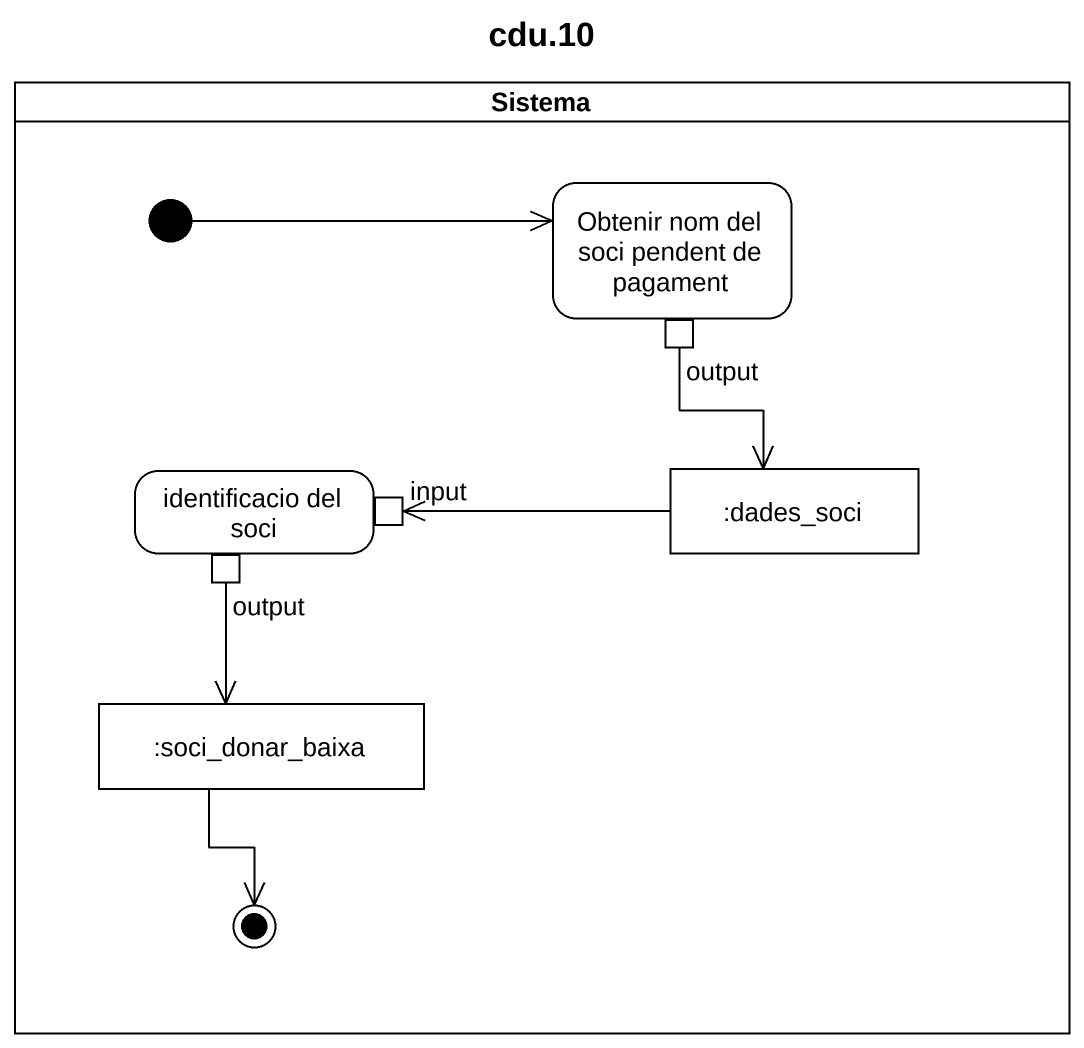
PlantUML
@startuml
title cdu.10
hide empty description
state Sistema <<partition>> {
  state "Obtenir nom del soci pendent de pagament" as Obtenir_nom_del_soci {
    state output <<outputPin>>
  }
  state "identificacio del soci" as identificacio_del_soci {
    state "output" as output_2 <<outputPin>>
    state input <<inputPin>>
  }
  state ":dades_soci" as dades_soci <<object>>
  state ":soci_donar_baixa" as soci_donar_baixa <<object>>
  [*] -right-> Obtenir_nom_del_soci
  soci_donar_baixa --> [*]
}
output --> dades_soci
dades_soci -left-> input
output_2 --> soci_donar_baixa
@enduml
